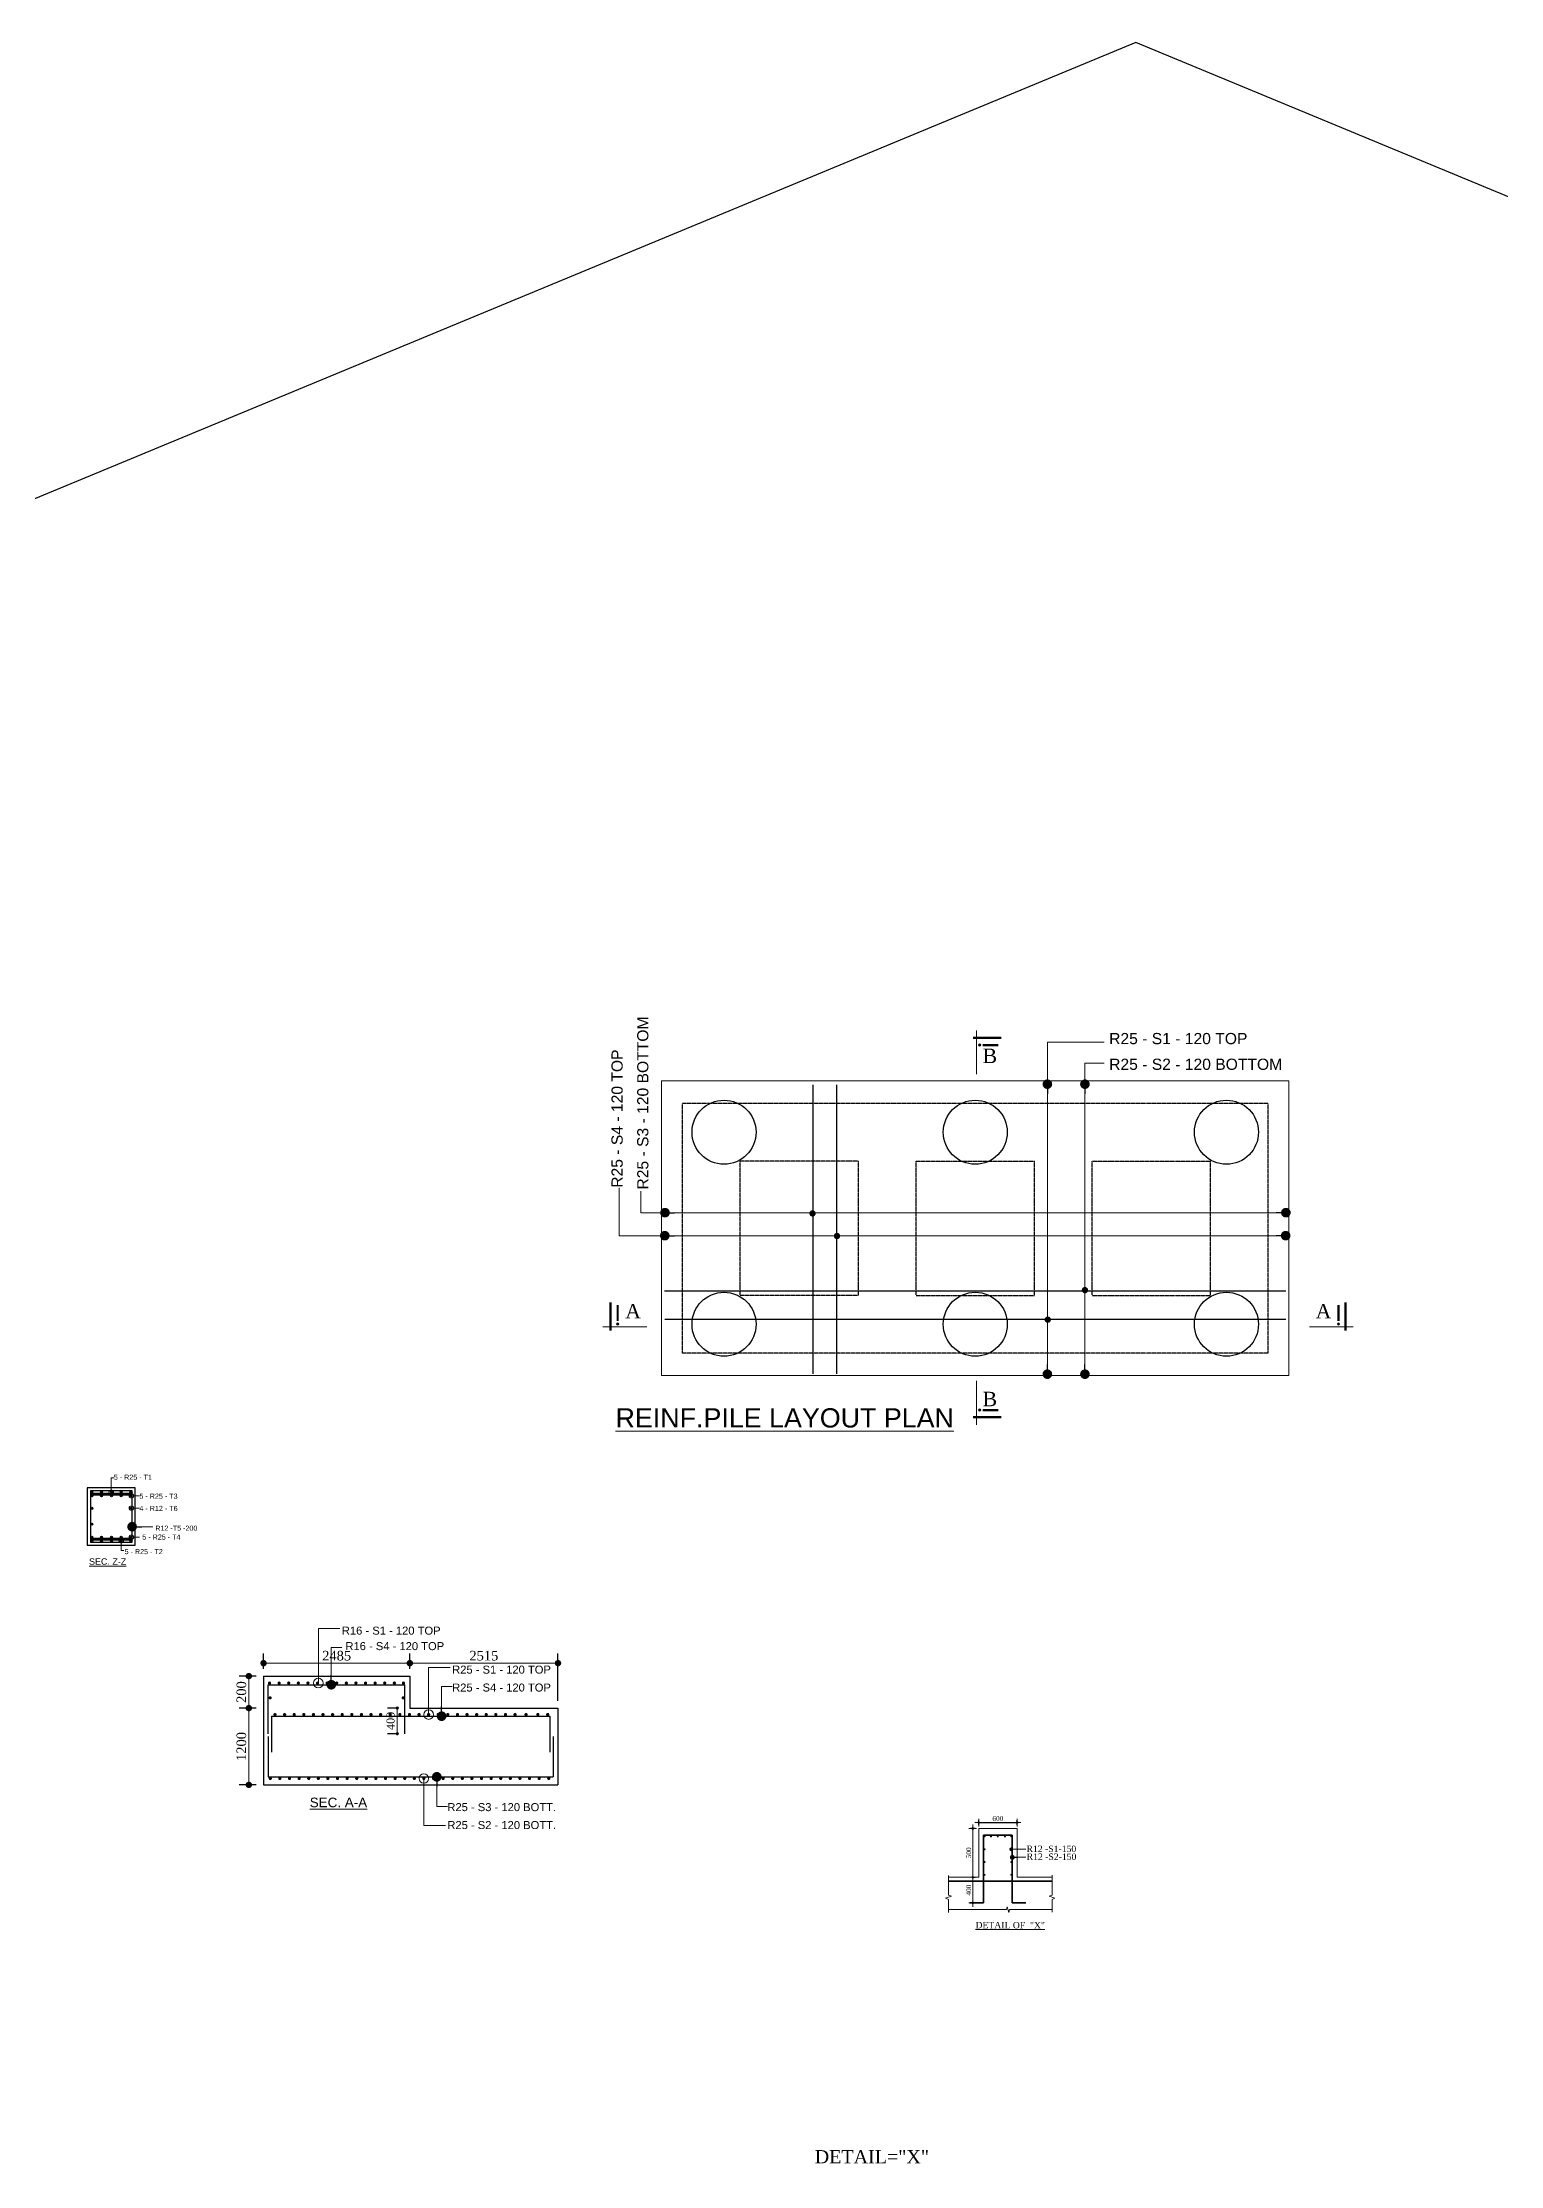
# Model space of a CAD drawing. Header units: millimetres. Extents: x -684453 to 35267, y -286696 to 273430.
# Drawn here: x -297582 to -274802, y 118693 to 151854 of the extents above; entities that cross this region are included whole.
import ezdxf

# ---------------------------------------------------------------- set-up
doc = ezdxf.new("R2010")
doc.units = ezdxf.units.MM
doc.header["$PDMODE"] = 2
doc.linetypes.add('DASHED', pattern=[0.75, 0.5, -0.25])
doc.linetypes.add('HIDDEN', pattern=[9.525, 6.35, -3.175])
doc.layers.get('Defpoints').update_dxf_attribs({"lineweight": 13})
for name, color, linetype, lineweight in [('Abutment W Line', 30, 'Continuous', 18), ('Ber', 12, 'Continuous', 30), ('Dimision', 4, 'Continuous', 9), ('Hatching', 65, 'Continuous', 15), ('Pile', 11, 'Continuous', 15), ('Pire Line', 11, 'Continuous', 25), ('Rod', 12, 'Continuous', 30), ('Rod -2', 5, 'Continuous', 35), ('Text', 7, 'Continuous', 15)]:
    doc.layers.add(name, color=color, linetype=linetype, lineweight=lineweight)
doc.styles.add('ROMANS', font='arial.ttf', dxfattribs={"height": 200})
doc.styles.get("Standard").update_dxf_attribs({"font": 'times.ttf'})
doc.styles.add('STYLE1', font='romantic.ttf', dxfattribs={"height": 85})
doc.linetypes.add('BATTING', pattern='A,0.00254,-2.54,[134,ltypeshp.shx,S=2.54,R=0,X=-2.54,Y=0],-5.08,[134,ltypeshp.shx,S=2.54,R=180,X=2.54,Y=0],-2.54', length=10.16254)
doc.dimstyles.new('ISO-25', dxfattribs={"dimtxt": 175, "dimasz": 100, "dimexe": 65, "dimexo": 115.625, "dimgap": 40, "dimtad": 1, "dimtoh": 1, "dimdec": 0, "dimtxsty": 'Standard', "dimblk": 'DOT', "dimcen": 300, "dimclrd": 256, "dimclre": 256, "dimclrt": 256, "dimadec": 0, "dimazin": 0, "dimtfac": 1, "dimtdec": 0, "dimtix": 1, "dimtmove": 0, "dimatfit": 3, "dimldrblk": 'DOT', "dimfxl": 75, "dimlwd": -1, "dimarcsym": 0})
doc.dimstyles.new('ISO-75', dxfattribs={"dimtxt": 75, "dimasz": 1, "dimexe": 35, "dimexo": 35, "dimgap": 35, "dimtad": 1, "dimdec": 0, "dimtxsty": 'Standard', "dimblk": 'D_TIC', "dimcen": 52.5, "dimclrd": 256, "dimclre": 256, "dimclrt": 256, "dimadec": 0, "dimazin": 0, "dimtfac": 1, "dimtdec": 0, "dimtix": 1, "dimtmove": 0, "dimatfit": 3, "dimldrblk": 'DOT', "dimfxl": 35, "dimfxlon": 1, "dimlwd": -1, "dimarcsym": 0})

# ---------------------------------------------------------------- blocks, each defined once
blk = doc.blocks.new('_Dot')
at = {"color": 0, "linetype": 'ByBlock', "lineweight": -2}
blk.add_line((-0.5, 0), (-1, 0), dxfattribs=at)
at = {"color": 0, "linetype": 'ByBlock', "const_width": 0.5}
blk.add_lwpolyline([(-0.25, 0, 1), (0.25, 0, 1)], format="xyb", close=True, dxfattribs=at)
blk = doc.blocks.new('rod')
at = {"layer": 'Rod', "ltscale": 10, "const_width": 15}
blk.add_lwpolyline([(-7.5, 0, 1), (7.5, 0, 1)], format="xyb", close=True, dxfattribs=at)
blk = doc.blocks.new('D_TIC')
at = {"layer": 'Dimision', "ltscale": 5}
for p, q in [((-60, 0), (60, 0)), ((0, 60), (0, -60))]:
    blk.add_line(p, q, dxfattribs=at)
at = {"layer": 'Dimision', "ltscale": 5, "const_width": 20}
blk.add_lwpolyline([(-10, 0, 1), (10, 0, 1)], format="xyb", close=True, dxfattribs=at)
blk = doc.blocks.new('*D351')
at = {"layer": 'Defpoints', "color": 0, "ltscale": 5, "transparency": 16777216}
for p in [(-283047, 123958), (-282907, 123958), (-283056, 123195)]:
    blk.add_point(p, dxfattribs=at)
at = {"layer": 'Dimision', "lineweight": -2, "ltscale": 5, "transparency": 16777216}
for p, q in [((-283012, 123958), (-283082, 123958)), ((-283047, 123195), (-283012, 123195))]:
    blk.add_line(p, q, dxfattribs=at)
at = {"layer": 'Dimision', "ltscale": 5, "transparency": 16777216}
blk.add_line((-283047, 123196), (-283047, 123957), dxfattribs=at)
for p, rotation in [((-283047, 123958), 90), ((-283047, 123195), 270)]:
    blk.add_blockref('D_TIC', p, dxfattribs=dict(at, rotation=rotation))
at = {"layer": 'Dimision', "lineweight": 20, "ltscale": 5, "transparency": 16777216, "insert": (-283111, 123576), "char_height": 75, "attachment_point": 5, "rotation": 90}
blk.add_mtext('500', dxfattribs=at)
blk = doc.blocks.new('*D352')
at = {"layer": 'Defpoints', "color": 0, "ltscale": 5, "transparency": 16777216}
for p in [(-283056, 123195), (-283047, 122795), (-282832, 122795)]:
    blk.add_point(p, dxfattribs=at)
at = {"layer": 'Dimision', "lineweight": -2, "ltscale": 5, "transparency": 16777216}
for p, q in [((-283047, 123195), (-283012, 123195)), ((-283012, 122795), (-283082, 122795))]:
    blk.add_line(p, q, dxfattribs=at)
at = {"layer": 'Dimision', "ltscale": 5, "transparency": 16777216}
blk.add_line((-283047, 123194), (-283047, 122796), dxfattribs=at)
for p, rotation in [((-283047, 123195), 90), ((-283047, 122795), 270)]:
    blk.add_blockref('D_TIC', p, dxfattribs=dict(at, rotation=rotation))
at = {"layer": 'Dimision', "lineweight": 20, "ltscale": 5, "transparency": 16777216, "insert": (-283111, 122995), "char_height": 75, "attachment_point": 5, "rotation": 90}
blk.add_mtext('400', dxfattribs=at)
blk = doc.blocks.new('*D381')
at = {"layer": 'Defpoints', "color": 0, "ltscale": 3, "transparency": 16777216}
for p in [(-291843, 126540), (-294128, 126338), (-291843, 126338)]:
    blk.add_point(p, dxfattribs=at)
at = {"layer": 'Dimision', "color": 1, "lineweight": -2, "ltscale": 3, "transparency": 16777216}
for p, q in [((-294128, 126453), (-294128, 126690)), ((-291843, 126453), (-291843, 126690))]:
    blk.add_line(p, q, dxfattribs=at)
at = {"layer": 'Dimision', "ltscale": 3, "transparency": 16777216}
blk.add_line((-294028, 126540), (-291943, 126540), dxfattribs=at)
at = {"layer": 'Dimision', "ltscale": 3, "transparency": 16777216, "xscale": 100, "yscale": 100, "zscale": 100, "rotation": 180}
blk.add_blockref('_Dot', (-294128, 126540), dxfattribs=at)
at = {"layer": 'Dimision', "ltscale": 3, "transparency": 16777216, "xscale": 100, "yscale": 100, "zscale": 100}
blk.add_blockref('_Dot', (-291843, 126540), dxfattribs=at)
at = {"layer": 'Dimision', "ltscale": 3, "transparency": 16777216, "insert": (-292986, 126656), "char_height": 150, "attachment_point": 5}
blk.add_mtext('2485', dxfattribs=at)
blk = doc.blocks.new('*D382')
at = {"layer": 'Defpoints', "color": 0, "ltscale": 3, "transparency": 16777216}
for p in [(-289528, 126540), (-291843, 126338), (-289528, 125838)]:
    blk.add_point(p, dxfattribs=at)
at = {"layer": 'Dimision', "color": 1, "lineweight": -2, "ltscale": 3, "transparency": 16777216}
for p, q in [((-291843, 126453), (-291843, 126690)), ((-289528, 125953), (-289528, 126690))]:
    blk.add_line(p, q, dxfattribs=at)
at = {"layer": 'Dimision', "ltscale": 3, "transparency": 16777216}
blk.add_line((-291743, 126540), (-289628, 126540), dxfattribs=at)
at = {"layer": 'Dimision', "ltscale": 3, "transparency": 16777216, "xscale": 100, "yscale": 100, "zscale": 100, "rotation": 180}
blk.add_blockref('_Dot', (-291843, 126540), dxfattribs=at)
at = {"layer": 'Dimision', "ltscale": 3, "transparency": 16777216, "xscale": 100, "yscale": 100, "zscale": 100}
blk.add_blockref('_Dot', (-289528, 126540), dxfattribs=at)
at = {"layer": 'Dimision', "ltscale": 3, "transparency": 16777216, "insert": (-290686, 126656), "char_height": 150, "attachment_point": 5}
blk.add_mtext('2515', dxfattribs=at)
blk = doc.blocks.new('*D383')
at = {"layer": 'Defpoints', "color": 0, "ltscale": 3, "transparency": 16777216}
for p in [(-294128, 126338), (-294358, 125838), (-294128, 125838)]:
    blk.add_point(p, dxfattribs=at)
at = {"layer": 'Dimision', "color": 1, "lineweight": -2, "ltscale": 3, "transparency": 16777216}
for p, q in [((-294244, 126338), (-294508, 126338)), ((-294244, 125838), (-294508, 125838))]:
    blk.add_line(p, q, dxfattribs=at)
at = {"layer": 'Dimision', "ltscale": 3, "transparency": 16777216}
blk.add_line((-294358, 126238), (-294358, 125938), dxfattribs=at)
at = {"layer": 'Dimision', "ltscale": 3, "transparency": 16777216, "xscale": 100, "yscale": 100, "zscale": 100}
for p, rotation in [((-294358, 126338), 90), ((-294358, 125838), 270)]:
    blk.add_blockref('_Dot', p, dxfattribs=dict(at, rotation=rotation))
at = {"layer": 'Dimision', "ltscale": 3, "transparency": 16777216, "insert": (-294474, 126088), "char_height": 150, "attachment_point": 5, "rotation": 90}
blk.add_mtext('200', dxfattribs=at)
blk = doc.blocks.new('*D384')
at = {"layer": 'Defpoints', "color": 0, "ltscale": 0.25, "transparency": 16777216}
for p in [(-294128, 125838), (-294358, 124638), (-294128, 124638)]:
    blk.add_point(p, dxfattribs=at)
at = {"layer": 'Dimision', "color": 1, "lineweight": -2, "ltscale": 0.25, "transparency": 16777216}
for p, q in [((-294244, 125838), (-294508, 125838)), ((-294244, 124638), (-294508, 124638))]:
    blk.add_line(p, q, dxfattribs=at)
at = {"layer": 'Dimision', "ltscale": 0.25, "transparency": 16777216}
blk.add_line((-294358, 125738), (-294358, 124738), dxfattribs=at)
at = {"layer": 'Dimision', "ltscale": 0.25, "transparency": 16777216, "xscale": 100, "yscale": 100, "zscale": 100}
for p, rotation in [((-294358, 125838), 90), ((-294358, 124638), 270)]:
    blk.add_blockref('_Dot', p, dxfattribs=dict(at, rotation=rotation))
at = {"layer": 'Dimision', "ltscale": 0.25, "transparency": 16777216, "insert": (-294474, 125238), "char_height": 150, "attachment_point": 5, "rotation": 90}
blk.add_mtext('1200', dxfattribs=at)
blk = doc.blocks.new('*U379')
at = {"layer": 'Ber', "ltscale": 0.25, "const_width": 25}
blk.add_lwpolyline([(18, -24, -1), (43, -24, -1)], format="xyb", close=True, dxfattribs=at)
blk = doc.blocks.new('*U380')
at = {"color": 0, "linetype": 'ByBlock', "lineweight": -2, "transparency": 16777216}
for p in [(-294053, 124763), (-293903, 124763), (-293753, 124763), (-293603, 124763), (-293453, 124763), (-293303, 124763), (-293153, 124763), (-293003, 124763), (-292853, 124763), (-292703, 124763), (-292553, 124763), (-292403, 124763), (-292253, 124763), (-292103, 124763), (-291953, 124763), (-291803, 124763), (-291653, 124763), (-291503, 124763), (-291353, 124763), (-291203, 124763), (-291053, 124763), (-290903, 124763), (-290753, 124763), (-290603, 124763), (-290453, 124763), (-290303, 124763), (-290153, 124763), (-290003, 124763), (-289853, 124763), (-289703, 124763)]:
    blk.add_blockref('*U379', p, dxfattribs=at)
blk = doc.blocks.new('*D385')
at = {"layer": 'Defpoints', "color": 0, "ltscale": 3, "transparency": 16777216}
for p in [(-292039, 125838), (-291918, 125838), (-291918, 125438)]:
    blk.add_point(p, dxfattribs=at)
at = {"layer": 'Dimision', "color": 1, "lineweight": -2, "ltscale": 3, "transparency": 16777216}
for p, q in [((-292034, 125838), (-292189, 125838)), ((-292034, 125438), (-292189, 125438))]:
    blk.add_line(p, q, dxfattribs=at)
at = {"layer": 'Dimision', "ltscale": 3, "transparency": 16777216}
blk.add_line((-292039, 125488), (-292039, 125788), dxfattribs=at)
at = {"layer": 'Dimision', "ltscale": 3, "transparency": 16777216, "xscale": 50, "yscale": 50, "zscale": 50}
for p, rotation in [((-292039, 125838), 90), ((-292039, 125438), 270)]:
    blk.add_blockref('_Dot', p, dxfattribs=dict(at, rotation=rotation))
at = {"layer": 'Dimision', "ltscale": 3, "transparency": 16777216, "insert": (-292143, 125638), "char_height": 125, "attachment_point": 5, "rotation": 90}
blk.add_mtext('400', dxfattribs=at)

msp = doc.modelspace()

# ---------------------------------------------------------------- hatches: boundary and pattern name
at = {"layer": 'Dimision', "ltscale": 5}
h = msp.add_hatch(color=256, dxfattribs=at)
h.paths.add_polyline_path([(-285601, 133564.4, 1), (-285501, 133564.4)])
h.paths.add_polyline_path([(-285601, 133564.4), (-285501, 133564.4, 1)])
h = msp.add_hatch(color=256, dxfattribs=at)
h.paths.add_polyline_path([(-285578.3, 133564.4, 1), (-285528.3, 133564.4)])
h.paths.add_polyline_path([(-285578.3, 133564.4), (-285528.3, 133564.4, 1)])
h = msp.add_hatch(color=256, dxfattribs=at)
h.paths.add_polyline_path([(-285219.2, 133212, 1), (-285119.2, 133212)])
h.paths.add_polyline_path([(-285219.2, 133212), (-285119.2, 133212, 1)])
h = msp.add_hatch(color=256, dxfattribs=at)
h.paths.add_polyline_path([(-285196.6, 133212, 1), (-285146.6, 133212)])
h.paths.add_polyline_path([(-285196.6, 133212), (-285146.6, 133212, 1)])
h = msp.add_hatch(color=256, dxfattribs=at)
h.paths.add_polyline_path([(-281345.3, 132366.3, 1), (-281245.3, 132366.3)])
h.paths.add_polyline_path([(-281345.3, 132366.3), (-281245.3, 132366.3, 1)])
h = msp.add_hatch(color=256, dxfattribs=at)
h.paths.add_polyline_path([(-281322.6, 132366.3, 1), (-281272.6, 132366.3)])
h.paths.add_polyline_path([(-281322.6, 132366.3), (-281272.6, 132366.3, 1)])
h = msp.add_hatch(color=256, dxfattribs=at)
h.paths.add_polyline_path([(-281926, 131905.2, 1), (-281826, 131905.2)])
h.paths.add_polyline_path([(-281926, 131905.2), (-281826, 131905.2, 1)])
h = msp.add_hatch(color=256, dxfattribs=at)
h.paths.add_polyline_path([(-281903.4, 131905.2, 1), (-281853.4, 131905.2)])
h.paths.add_polyline_path([(-281903.4, 131905.2), (-281853.4, 131905.2, 1)])
at = {"layer": 'Hatching', "ltscale": 3}
h = msp.add_hatch(dxfattribs=at)
h.set_pattern_fill('ANSI31', color=256, scale=5, style=0)
h.set_pattern_definition([(45, (-27408.666, 3980.597), (-11.22532015, 11.22532015), [])])
h.paths.add_polyline_path([(-296181.6, 129170.3), (-296831.6, 129170.3), (-296831.6, 129196.2), (-296181.6, 129196.2)])
h = msp.add_hatch(dxfattribs=at)
h.set_pattern_fill('ANSI31', color=256, scale=5, style=0)
h.set_pattern_definition([(315, (-27408.666, 253680.776), (-11.22532015, -11.22532015), [])])
h.paths.add_polyline_path([(-296181.6, 128491.1), (-296831.6, 128491.1), (-296831.6, 128465.2), (-296181.6, 128465.2)])
at = {"layer": 'Rod', "ltscale": 3}
for points in [[(-296796.7, 129214.3, -1), (-296828.7, 129214.3, -1)], [(-296796.7, 129152.3, -1), (-296828.7, 129152.3, -1)], [(-296643.8, 129214.4, -1), (-296675.8, 129214.4, -1)], [(-296643.8, 129152.5, -1), (-296675.8, 129152.5, -1)], [(-296486.5, 129215.5, -1), (-296518.5, 129215.5, -1)], [(-296486.5, 129153.6, -1), (-296518.5, 129153.6, -1)], [(-296337, 129215.5, -1), (-296369, 129215.5, -1)], [(-296337, 129153.6, -1), (-296369, 129153.6, -1)], [(-296183.1, 129212.2, -1), (-296215.1, 129212.2, -1)], [(-296183.1, 129152.1, -1), (-296215.1, 129152.1, -1)], [(-296796.7, 128957.9, 1), (-296828.7, 128957.9, 1)], [(-296796.7, 128711.7, 1), (-296828.7, 128711.7, 1)], [(-296216.6, 128957.9, -1), (-296184.6, 128957.9, -1)], [(-296216.6, 128711.7, -1), (-296184.6, 128711.7, -1)], [(-296796.7, 128507.9, 1), (-296828.7, 128507.9, 1)], [(-296796.7, 128447.1, 1), (-296828.7, 128447.1, 1)], [(-296643.8, 128507.8, 1), (-296675.8, 128507.8, 1)], [(-296643.8, 128447, 1), (-296675.8, 128447, 1)], [(-296486.5, 128506.7, 1), (-296518.5, 128506.7, 1)], [(-296486.5, 128445.9, 1), (-296518.5, 128445.9, 1)], [(-296337, 128506.7, 1), (-296369, 128506.7, 1)], [(-296337, 128445.9, 1), (-296369, 128445.9, 1)], [(-296183.1, 128508.1, 1), (-296215.1, 128508.1, 1)], [(-296183.1, 128449.2, 1), (-296215.1, 128449.2, 1)]]:
    msp.add_hatch(color=256, dxfattribs=at).paths.add_polyline_path(points)
at = {"layer": 'Text'}
for points in [[(-282923.3, 136194.8, 1), (-282959.2, 136194.8, 1)], [(-288595.9, 131856.6, 1), (-288595.9, 131820.8, 1)], [(-277334, 131856.6, -1), (-277334, 131820.8, -1)], [(-282923.3, 130492, -1), (-282959.2, 130492, -1)]]:
    msp.add_hatch(color=256, dxfattribs=at).paths.add_polyline_path(points)

# ---------------------------------------------------------------- linework, layer by layer
at = {"layer": 'Abutment W Line'}
for p, q in [((-282955, 123194.8), (-282955, 123957.7)), ((-282355, 123957.7), (-282955, 123957.7)), ((-282355, 123194.8), (-282355, 123957.7)), ((-282955, 123194.8), (-283425.2, 123194.8)), ((-281810, 123194.8), (-282355, 123194.8))]:
    msp.add_line(p, q, dxfattribs=at)
for points in [[(-283425.2, 123224.5), (-283425.2, 122917.7), (-283378.8, 122900.9), (-283471.6, 122867.1), (-283425.2, 122850.2), (-283425.2, 122646.6)], [(-281810, 123229.2), (-281810, 122917.7), (-281856.4, 122900.9), (-281763.6, 122867.1), (-281810, 122850.2), (-281810, 122651.5)], [(-281810, 122690.5), (-282475.1, 122690.5), (-282486.3, 122646.3), (-282508.8, 122736), (-282520.1, 122690.5), (-283425.2, 122690.5)]]:
    msp.add_lwpolyline(points, dxfattribs=at)
at = {"layer": 'Ber', "ltscale": 3}
for p, q in [((-294053.3, 126202.8), (-291918.3, 126202.8)), ((-294053.3, 125437.6), (-294053.3, 126202.8)), ((-291918.3, 125437.6), (-291918.3, 126202.8)), ((-294003.3, 125711.2), (-289653.3, 125711.2)), ((-294003.3, 125711.2), (-294003.3, 125148.7)), ((-289653.3, 125711.2), (-289653.3, 125148.7)), ((-294053.3, 125394.5), (-294053.3, 124762.7)), ((-289603.3, 125394.5), (-289603.3, 124762.7)), ((-294053.3, 124762.7), (-289603.3, 124762.7))]:
    msp.add_line(p, q, dxfattribs=at)
at = {"layer": 'Ber', "ltscale": 0.25, "const_width": 25}
for points in [[(-294047.1, 126228.8, -1), (-294022.1, 126228.8, -1)], [(-294037.9, 125998.3, -1), (-294012.9, 125998.3, -1)], [(-293897.1, 126228.8, -1), (-293872.1, 126228.8, -1)], [(-293747.1, 126228.8, -1), (-293722.1, 126228.8, -1)], [(-293597.1, 126228.8, -1), (-293572.1, 126228.8, -1)], [(-293447.1, 126228.8, -1), (-293422.1, 126228.8, -1)], [(-293297.1, 126228.8, -1), (-293272.1, 126228.8, -1)], [(-293147.1, 126228.8, -1), (-293122.1, 126228.8, -1)], [(-292997.1, 126228.8, -1), (-292972.1, 126228.8, -1)], [(-292847.1, 126228.8, -1), (-292822.1, 126228.8, -1)], [(-292697.1, 126228.8, -1), (-292672.1, 126228.8, -1)], [(-292547.1, 126228.8, -1), (-292522.1, 126228.8, -1)], [(-292397.1, 126228.8, -1), (-292372.1, 126228.8, -1)], [(-292247.1, 126228.8, -1), (-292222.1, 126228.8, -1)], [(-292097.1, 126228.8, -1), (-292072.1, 126228.8, -1)], [(-291932.5, 125998.3, 1), (-291957.5, 125998.3, 1)], [(-291954.2, 126228.8, -1), (-291929.2, 126228.8, -1)], [(-293961.4, 125737.2, -1), (-293936.4, 125737.2, -1)], [(-293811.4, 125737.2, -1), (-293786.4, 125737.2, -1)], [(-293661.4, 125737.2, -1), (-293636.4, 125737.2, -1)], [(-293511.4, 125737.2, -1), (-293486.4, 125737.2, -1)], [(-293361.4, 125737.2, -1), (-293336.4, 125737.2, -1)], [(-293211.4, 125737.2, -1), (-293186.4, 125737.2, -1)], [(-293061.4, 125737.2, -1), (-293036.4, 125737.2, -1)], [(-292911.4, 125737.2, -1), (-292886.4, 125737.2, -1)], [(-292761.4, 125737.2, -1), (-292736.4, 125737.2, -1)], [(-292611.4, 125737.2, -1), (-292586.4, 125737.2, -1)], [(-292461.4, 125737.2, -1), (-292436.4, 125737.2, -1)], [(-292311.4, 125737.2, -1), (-292286.4, 125737.2, -1)], [(-292161.4, 125737.2, -1), (-292136.4, 125737.2, -1)], [(-292011.4, 125737.2, -1), (-291986.4, 125737.2, -1)], [(-291861.4, 125737.2, -1), (-291836.4, 125737.2, -1)], [(-291711.4, 125737.2, -1), (-291686.4, 125737.2, -1)], [(-291561.4, 125737.2, -1), (-291536.4, 125737.2, -1)], [(-291411.4, 125737.2, -1), (-291386.4, 125737.2, -1)], [(-291261.4, 125737.2, -1), (-291236.4, 125737.2, -1)], [(-291111.4, 125737.2, -1), (-291086.4, 125737.2, -1)], [(-290961.4, 125737.2, -1), (-290936.4, 125737.2, -1)], [(-290811.4, 125737.2, -1), (-290786.4, 125737.2, -1)], [(-290661.4, 125737.2, -1), (-290636.4, 125737.2, -1)], [(-290511.4, 125737.2, -1), (-290486.4, 125737.2, -1)], [(-290361.4, 125737.2, -1), (-290336.4, 125737.2, -1)], [(-290186.4, 125737.2, 1), (-290211.4, 125737.2, 1)], [(-290014.5, 125737.2, 1), (-290039.5, 125737.2, 1)], [(-289831, 125737.2, 1), (-289856, 125737.2, 1)], [(-289701.3, 125737.2, -1), (-289676.3, 125737.2, -1)]]:
    msp.add_lwpolyline(points, format="xyb", close=True, dxfattribs=at)
at = {"layer": 'Dimision', "ltscale": 5}
for p, q in [((-296507, 129247.1), (-296507, 129432.8)), ((-296507, 129432.8), (-296466.5, 129432.8)), ((-296157.8, 129153.1), (-296066.7, 129153.1)), ((-296157.8, 128961.6), (-296066.7, 128961.6)), ((-296351.2, 128414.3), (-296351.2, 128297.2)), ((-296157.8, 128506.7), (-296066.7, 128506.7)), ((-296351.2, 128297.2), (-296310.6, 128297.2))]:
    msp.add_line(p, q, dxfattribs=at)
at = {"layer": 'Dimision', "lineweight": 20}
msp.add_line((-282422.2, 123633.1), (-282220.7, 123633.1), dxfattribs=at)
at = {"layer": 'Dimision', "ltscale": 5}
for centre, radius in [((-285553.3, 133564.4), 25), ((-285553.3, 133564.4), 25), ((-285171.6, 133212), 25), ((-285171.6, 133212), 25), ((-281297.6, 132366.3), 25), ((-281297.6, 132366.3), 25), ((-281878.4, 131905.2), 25), ((-281878.4, 131905.2), 25), ((-296507, 129211.5), 35.6), ((-296193.4, 129153.1), 35.6), ((-296193.4, 128961.6), 35.6), ((-296351.2, 128449.9), 35.6), ((-296193.4, 128506.7), 35.6)]:
    msp.add_circle(centre, radius, dxfattribs=at)
at = {"layer": 'Dimision', "lineweight": 20}
msp.add_circle((-282446.5, 123633.1), 24.3, dxfattribs=at)
at = {"layer": 'Pile', "ltscale": 3}
for p, q in [((-278109.2, 135633.3), (-287909.2, 135633.3)), ((-287909.2, 131033.3), (-287909.2, 135633.3)), ((-278109.2, 135633.3), (-278109.2, 131033.3)), ((-278109.2, 131033.3), (-287909.2, 131033.3))]:
    msp.add_line(p, q, dxfattribs=at)
at = {"layer": 'Pire Line', "linetype": 'HIDDEN', "ltscale": 0.2}
for p, q in [((-287584.2, 131383.3), (-287584.2, 135283.3)), ((-278434.2, 135283.3), (-287584.2, 135283.3)), ((-278434.2, 131383.3), (-278434.2, 135283.3)), ((-286684.2, 132283.3), (-286684.2, 134383.3)), ((-284834.2, 134383.3), (-286684.2, 134383.3)), ((-284834.2, 132283.3), (-284834.2, 134383.3)), ((-283934.2, 132283.3), (-283934.2, 134383.3)), ((-283934.2, 134383.3), (-282084.2, 134383.3)), ((-282084.2, 132283.3), (-282084.2, 134383.3)), ((-281184.2, 134383.3), (-279334.2, 134383.3)), ((-281184.2, 132283.3), (-281184.2, 134383.3)), ((-279334.2, 132283.3), (-279334.2, 134383.3)), ((-284834.2, 132283.3), (-286684.2, 132283.3)), ((-283934.2, 132283.3), (-282084.2, 132283.3)), ((-281184.2, 132283.3), (-279334.2, 132283.3)), ((-278434.2, 131383.3), (-287584.2, 131383.3))]:
    msp.add_line(p, q, dxfattribs=at)
at = {"layer": 'Pire Line', "ltscale": 3}
for p, q in [((-296831.6, 129196.2), (-296181.6, 129196.2)), ((-296831.6, 129170.3), (-296181.6, 129170.3)), ((-296831.6, 128491.1), (-296181.6, 128491.1)), ((-296831.6, 128465.2), (-296181.6, 128465.2)), ((-294128.3, 126337.6), (-291843.3, 126337.6)), ((-294128.3, 126337.6), (-294128.3, 124637.6)), ((-291843.3, 126337.6), (-291843.3, 125837.6)), ((-291843.3, 125837.6), (-289528.3, 125837.6)), ((-289528.3, 125837.6), (-289528.3, 124637.6)), ((-294128.3, 124637.6), (-289528.3, 124637.6))]:
    msp.add_line(p, q, dxfattribs=at)
at = {"layer": 'Pire Line', "color": 3, "linetype": 'BATTING', "ltscale": 150}
msp.add_lwpolyline([(-238454.8, 109811.3), (-250768.9, 139540.2), (-280497.8, 151854.3), (-310226.7, 139540.2), (-322540.8, 109811.3), (-310226.7, 80082.4), (-280497.8, 67768.2), (-250768.9, 80082.4)], close=True, dxfattribs=at)
at = {"layer": 'Pire Line', "ltscale": 3}
msp.add_lwpolyline([(-296881.6, 129280.7), (-296881.6, 128380.7), (-296131.6, 128380.7), (-296131.6, 129280.7)], close=True, dxfattribs=at)
at = {"layer": 'Pire Line', "ltscale": 0.25}
for centre in [(-286934.2, 134833.3), (-283009.2, 134833.3), (-279084.2, 134833.3), (-286934.2, 131833.3), (-283009.2, 131833.3), (-279084.2, 131833.3)]:
    msp.add_circle(centre, 500, dxfattribs=at)
at = {"layer": 'Rod', "linetype": 'DASHED', "ltscale": 5}
for p, q in [((-285544.5, 135574.8), (-285544.5, 131057.7)), ((-278159.2, 132351.2), (-287862.5, 132351.2))]:
    msp.add_line(p, q, dxfattribs=at)
at = {"layer": 'Rod', "ltscale": 0.1}
for p, q in [((-285174.4, 135574.8), (-285174.4, 131057.7)), ((-278159.2, 131909.7), (-287859.2, 131909.7))]:
    msp.add_line(p, q, dxfattribs=at)
msp.add_lwpolyline([(-296831.6, 129230.7), (-296831.6, 128430.7), (-296181.6, 128430.7), (-296181.6, 129230.7)], close=True, dxfattribs=at)
at = {"layer": 'Rod'}
for centre in [(-296812.7, 129214.3), (-296812.7, 129152.3), (-296659.8, 129214.4), (-296659.8, 129152.5), (-296502.5, 129215.5), (-296502.5, 129153.6), (-296353, 129215.5), (-296353, 129153.6), (-296199.1, 129212.2), (-296199.1, 129152.1), (-296812.7, 128957.9), (-296812.7, 128711.7), (-296200.6, 128957.9), (-296200.6, 128711.7), (-296812.7, 128507.9), (-296812.7, 128447.1), (-296659.8, 128507.8), (-296659.8, 128447), (-296502.5, 128506.7), (-296502.5, 128445.9), (-296353, 128506.7), (-296353, 128445.9), (-296199.1, 128508.1), (-296199.1, 128449.2)]:
    msp.add_circle(centre, 16, dxfattribs=at)
at = {"layer": 'Rod -2'}
for points in [[(-282880, 122794.8), (-282880, 123852.7), (-282430, 123852.7)], [(-282430, 122794.8), (-282430, 123852.7)], [(-281810, 123134.6), (-283425.2, 123134.6)], [(-282880, 122794.8), (-283092, 122794.8), (-283092, 122794.8)], [(-282218.3, 122794.8), (-282430, 122794.8)]]:
    msp.add_lwpolyline(points, dxfattribs=at)
at = {"layer": 'Text'}
for p, q in [((-282989.4, 135739.5), (-282989.4, 136423.6)), ((-288140.6, 131790.6), (-288824.8, 131790.6)), ((-277789.3, 131790.6), (-277105.1, 131790.6)), ((-282989.4, 130947.3), (-282989.4, 130263.2))]:
    msp.add_line(p, q, dxfattribs=at)
at = {"layer": 'Text', "const_width": 35.9}
for points in [[(-283044.3, 136305), (-282601.9, 136305)], [(-282895.8, 136194.8), (-282646.3, 136194.8)], [(-288706.1, 131735.7), (-288706.1, 132178.1)], [(-288595.9, 131884.2), (-288595.9, 132133.7)], [(-277334, 131884.2), (-277334, 132133.7)], [(-277223.8, 131735.7), (-277223.8, 132178.1)], [(-283044.3, 130381.8), (-282601.9, 130381.8)], [(-282895.8, 130492), (-282646.3, 130492)]]:
    msp.add_lwpolyline(points, dxfattribs=at)
at = {"layer": 'Text'}
for centre in [(-282941.3, 136194.8), (-288595.9, 131838.7), (-277334, 131838.7), (-282941.3, 130492)]:
    msp.add_circle(centre, 17.9, dxfattribs=at)

# ---------------------------------------------------------------- block references
msp.add_blockref('*U380', (0, 0))
at = {"layer": 'Text', "xscale": -1, "rotation": 270}
for p in [(-282862.9, 123833.1), (-282763.7, 123833.1), (-282657.5, 123833.1), (-282545.1, 123833.1), (-282446.5, 123833.1), (-282862.9, 123633.1), (-282862.9, 123433.1), (-282446.5, 123633.1), (-282446.5, 123433.1), (-282862.9, 123233.1), (-282446.5, 123233.1)]:
    msp.add_blockref('rod', p, dxfattribs=at)

# ---------------------------------------------------------------- texts
at = {"layer": 'Text', "style": 'ROMANS'}
for s, p in [('R25 - S3 - 120 BOTTOM', (-288115.8, 133937)), ('R25 - S4 - 120 TOP', (-288517.2, 133965.1))]:
    msp.add_text(s, height=175, rotation=90, dxfattribs=at).set_placement(p)
for s, height, p in [('R25 - S1 - 120 TOP', 175, (-280917.1, 136208.2)), ('R25 - S2 - 120 BOTTOM', 175, (-280917.1, 135806.8)), ('5 - R25 - T1', 80, (-296467.3, 129404.2)), ('4 - R12 - T6', 80, (-296067.4, 128916.6)), ('5 - R25 - T3', 80, (-296067.4, 129108.1)), (' R12 -T5 -200', 80, (-295850.7, 128608.2)), ('5 - R25 - T4', 80, (-296022.4, 128469.1)), ('%%USEC. Z-Z', 100, (-296854.7, 128077.3)), ('5 - R25 - T2', 80, (-296299.1, 128242.3)), ('R16 - S1 - 120 TOP', 125, (-292904.8, 126985.5)), ('R16 - S4 - 120 TOP', 125, (-292849, 126743.6)), ('R25 - S1 - 120 TOP', 125, (-291181.6, 126376.5)), ('R25 - S4 - 120 TOP', 125, (-291181.6, 126096.4)), ('%%USEC. A-A', 150, (-293406, 124289.6)), ('R25 - S3 - 120 BOTT.', 125, (-291256.4, 124228.7)), ('R25 - S2 - 120 BOTT.', 125, (-291256.4, 123948.6))]:
    msp.add_text(s, height=height, dxfattribs=at).set_placement(p)
at = {"layer": 'Text'}
for s, height, p in [('B', 224.2, (-282893.1, 135913.7)), ('A', 224.2, (-288476.9, 131925.4)), ('A', 224.2, (-277690.9, 131925.4)), ('B', 224.2, (-282893.1, 130553.9)), ('R12 -S1-150', 100, (-282207.7, 123589.8)), ('R12 -S2-150', 100, (-282205.2, 123466.7)), ('%%UDETAIL OF  "X"', 100, (-283005, 122398.5))]:
    msp.add_text(s, height=height, dxfattribs=at).set_placement(p)
at = {"layer": 'Text', "insert": (-288628.5, 130521), "char_height": 300, "width": 17029.005, "attachment_point": 1, "style": 'ROMANS'}
msp.add_mtext('{\\LREINF.PILE LAYOUT PLAN }', dxfattribs=at)
at = {"layer": 'Text', "linetype": 'ByBlock', "insert": (-284624.3, 118829.9), "char_height": 207, "attachment_point": 5, "style": 'STYLE1'}
msp.add_mtext('DETAIL="X"', dxfattribs=at)

# ---------------------------------------------------------------- dimensions: what is measured, and where the dimension line sits
at = {"layer": 'Dimision', "ltscale": 3}
for base, p1, p2, text, picture, middle in [((-291843.3, 126539.8), (-294128.3, 126337.6), (-291843.3, 126337.6), '2485', '*D381', (-292985.8, 126656.1)), ((-289528.3, 126539.8), (-291843.3, 126337.6), (-289528.3, 125837.6), '2515', '*D382', (-290685.8, 126656.1))]:
    dim = msp.add_linear_dim(base=base, p1=p1, p2=p2, text=text, dimstyle='ISO-25', override={"dimtxt": 150, "dimexe": 150, "dimclre": 1}, dxfattribs=at)
    dim.commit()
    dim.dimension.update_dxf_attribs({"geometry": picture, "text_midpoint": middle})
dim = msp.add_linear_dim(base=(-294358.2, 125837.6), p1=(-294128.3, 126337.6), p2=(-294128.3, 125837.6), angle=90, text='200', dimstyle='ISO-25', override={"dimtxt": 150, "dimexe": 150, "dimclre": 1}, dxfattribs=at)
dim.commit()
dim.dimension.update_dxf_attribs({"geometry": '*D383', "text_midpoint": (-294474.5, 126087.6)})
at = {"layer": 'Dimision', "ltscale": 0.25}
dim = msp.add_linear_dim(base=(-294358.2, 124637.6), p1=(-294128.3, 125837.6), p2=(-294128.3, 124637.6), angle=90, dimstyle='ISO-25', override={"dimtxt": 150, "dimexe": 150, "dimclre": 1, "dimtmove": 1}, dxfattribs=at)
dim.commit()
dim.dimension.update_dxf_attribs({"geometry": '*D384', "text_midpoint": (-294474.5, 125237.6)})
at = {"layer": 'Dimision', "ltscale": 3}
dim = msp.add_linear_dim(base=(-292039.4, 125837.6), p1=(-291918.3, 125437.6), p2=(-291918.3, 125837.6), angle=90, dimstyle='ISO-25', override={"dimtxt": 125, "dimasz": 50, "dimexe": 150, "dimclre": 1}, dxfattribs=at)
dim.commit()
dim.dimension.update_dxf_attribs({"geometry": '*D385', "text_midpoint": (-292143, 125637.6)})
at = {"layer": 'Dimision', "lineweight": 20, "ltscale": 5}
msp.add_linear_dim(base=(-282355, 124050.6), p1=(-282955, 123957.7), p2=(-282355, 123957.7), text='600', dimstyle='ISO-75', override={"dimgap": 25}, dxfattribs=at).render()
dim = msp.add_linear_dim(base=(-283047.4, 123957.7), p1=(-283056.2, 123194.8), p2=(-282906.8, 123957.7), angle=90, text='500', dimstyle='ISO-75', override={"dimgap": 25}, dxfattribs=at)
dim.commit()
dim.dimension.update_dxf_attribs({"geometry": '*D351', "text_midpoint": (-283047.4, 123576.2), "dimtype": 160})
dim = msp.add_linear_dim(base=(-283047.4, 122794.8), p1=(-283056.2, 123194.8), p2=(-282831.8, 122794.8), angle=90, dimstyle='ISO-75', override={"dimgap": 25}, dxfattribs=at)
dim.commit()
dim.dimension.update_dxf_attribs({"geometry": '*D352', "text_midpoint": (-283110.5, 122994.8)})

# ---------------------------------------------------------------- leaders
at = {"layer": 'Dimision', "ltscale": 5}
for points, override in [([(-281882.4, 131053.6), (-281882.4, 136239.7), (-280996.8, 136239.7)], {"dimasz": 150, "dimtad": 0}), ([(-281295.6, 131053.6), (-281295.6, 135912.5), (-280996.8, 135912.5)], {"dimasz": 150, "dimtad": 0}), ([(-281882.4, 135583.3), (-281882.4, 131053.6)], {"dimasz": 150, "dimtad": 0}), ([(-281295.6, 135583.3), (-281295.6, 131053.6)], {"dimasz": 150, "dimtad": 0}), ([(-278159.2, 133216.8), (-288574, 133216.8), (-288574, 133964.5)], {"dimasz": 150, "dimtad": 0}), ([(-278156.4, 133576.3), (-288236.1, 133576), (-288236.1, 133910.2)], {"dimasz": 150, "dimtad": 0}), ([(-287856.4, 133576.3), (-278156.4, 133576.3)], {"dimasz": 150, "dimtad": 0}), ([(-287859.2, 133216.8), (-278159.2, 133216.8)], {"dimasz": 150, "dimtad": 0}), ([(-296181.6, 128671.2), (-295860.3, 128671.2)], {"dimasz": 150, "dimtad": 0}), ([(-293272.1, 126228.8), (-293272.1, 127080.5), (-292935.9, 127080.5)], {"dimasz": 150, "dimtad": 0, "dimldrblk": 'DotBlank'}), ([(-293069.5, 126202.8), (-293069.5, 126782.1), (-292904.8, 126782.1)], {"dimasz": 150, "dimtad": 0}), ([(-291548.9, 125737.2), (-291548.9, 126471.5), (-291212.7, 126471.5)], {"dimasz": 150, "dimtad": 0, "dimldrblk": 'DotBlank'}), ([(-291346.3, 125711.2), (-291346.3, 126173.1), (-291181.6, 126173.1)], {"dimasz": 150, "dimtad": 0}), ([(-291623.7, 124738), (-291623.7, 124003.7), (-291287.5, 124003.7)], {"dimasz": 150, "dimtad": 0, "dimldrblk": 'DotBlank'}), ([(-291421.1, 124764.1), (-291421.1, 124302.2), (-291256.4, 124302.2)], {"dimasz": 150, "dimtad": 0})]:
    msp.add_leader(points, dimstyle='ISO-25', override=override, dxfattribs=at)
at = {"layer": 'Dimision', "lineweight": 20}
msp.add_leader([(-282429.9, 123507.1), (-282217.3, 123507.1)], dimstyle='ISO-25', override={"dimasz": 75, "dimtad": 0}, dxfattribs=at)

doc.saveas('drawing.dxf')
